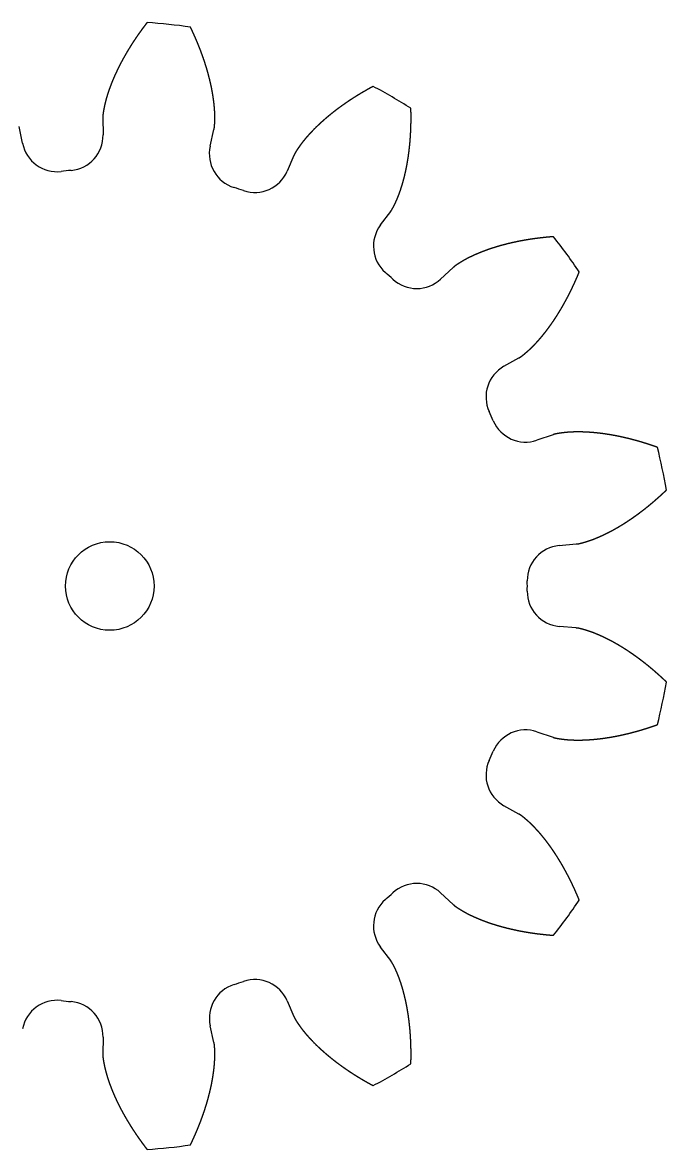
# Model space of a CAD drawing. Header units: millimetres. Extents: x -90 to 11, y -92 to 11.
# Drawn here: x -17.7 to 11.3, y -39.5 to 11.4 of the extents above; entities that cross this region are included whole.
import ezdxf

# ---------------------------------------------------------------- set-up
doc = ezdxf.new("R2010")
doc.units = ezdxf.units.MM
doc.layers.get('0').update_dxf_attribs({"linetype": 'CONTINUOUS'})

msp = doc.modelspace()

# ---------------------------------------------------------------- linework, layer by layer
for p, q in [((-17.721, 5.939), (-17.87, 6.694)), ((-14.098, 7.09), (-14.087, 6.321)), ((-9.25, 5.813), (-9.079, 6.563)), ((-5.472, 5.391), (-5.775, 4.684)), ((-1.563, 2.252), (-1.102, 2.867)), ((1.717, 0.329), (1.153, -0.193)), ((4.012, -4.128), (4.683, -3.753)), ((6.226, -7.218), (5.498, -7.466)), ((6.509, -12.224), (7.275, -12.154)), ((7.275, -15.947), (6.509, -15.878)), ((5.498, -20.635), (6.226, -20.883)), ((4.683, -24.348), (4.012, -23.973)), ((1.153, -27.908), (1.717, -28.431)), ((-1.102, -30.969), (-1.563, -30.353)), ((-5.775, -32.785), (-5.472, -33.492)), ((-9.079, -34.664), (-9.25, -33.914)), ((-14.087, -34.422), (-14.098, -35.191))]:
    msp.add_line(p, q)
msp.add_circle((-13.783, -14.051), 2)
for centre, radius, start, end in [((-13.783, -14.051), 25.5, 81.7877, 86.2123), ((-13.783, -14.051), 25.5, 57.7877, 62.2123), ((-15.674, 6.298), 1.587, -84.6898, 0.8245), ((-16.164, 6.247), 1.588, 191.1755, 276.6898), ((-7.702, 5.46), 1.588, 167.1755, 252.6898), ((-13.783, -14.051), 18.849, 95.3102, 96.6898), ((-7.234, 5.308), 1.588, 251.3102, 336.8245), ((-13.783, -14.051), 18.849, 71.3102, 72.6898), ((-0.292, 1.3), 1.587, 143.1755, 228.6898), ((-13.783, -14.051), 25.5, 33.7877, 38.2123), ((-13.783, -14.051), 18.849, 47.3102, 48.6898), ((0.074, 0.971), 1.588, 227.3102, 312.8245), ((4.786, -5.514), 1.587, 119.1755, 204.6898), ((-13.783, -14.051), 18.849, 23.3102, 24.6898), ((4.986, -5.964), 1.588, 203.3102, 288.8245), ((-13.783, -14.051), 25.5, 9.7877, 14.2123), ((6.652, -13.805), 1.588, 95.1755, 180.6898), ((-13.783, -14.051), 18.849, -0.6898, 0.6898), ((6.652, -14.297), 1.587, 179.3102, 264.8245), ((-13.783, -14.051), 25.5, 345.7877, 350.2123), ((4.986, -22.138), 1.588, 71.1755, 156.6898), ((-13.783, -14.051), 18.849, 335.3102, 336.6898), ((4.786, -22.587), 1.587, 155.3102, 240.8245), ((-13.783, -14.051), 18.849, 311.3102, 312.6898), ((0.074, -29.072), 1.588, 47.1755, 132.6898), ((-0.292, -29.402), 1.587, 131.3102, 216.8245), ((-13.783, -14.051), 25.5, 321.7877, 326.2123), ((-7.702, -33.562), 1.587, 107.3102, 192.8245), ((-13.783, -14.051), 18.849, 287.3102, 288.6898), ((-7.234, -33.41), 1.588, 23.1755, 108.6898), ((-16.164, -34.348), 1.588, 83.3102, 168.8245), ((-13.783, -14.051), 18.849, 263.3102, 264.6898), ((-15.674, -34.4), 1.587, -0.8245, 84.6898), ((-13.783, -14.051), 25.5, 297.7877, 302.2123), ((-13.783, -14.051), 25.5, 273.7877, 278.2123)]:
    msp.add_arc(centre, radius, start, end)
for points in [[(-12.098, 11.394), (-12.107, 11.382), (-12.125, 11.359), (-12.152, 11.325), (-12.187, 11.278), (-12.23, 11.221), (-12.274, 11.163), (-12.317, 11.104), (-12.359, 11.046), (-12.401, 10.988), (-12.443, 10.929), (-12.485, 10.871), (-12.526, 10.812), (-12.566, 10.753), (-12.607, 10.694), (-12.646, 10.635), (-12.686, 10.575), (-12.725, 10.516), (-12.764, 10.456), (-12.802, 10.397), (-12.84, 10.337), (-12.877, 10.277), (-12.914, 10.217), (-12.951, 10.157), (-12.987, 10.097), (-13.023, 10.036), (-13.058, 9.976), (-13.093, 9.915), (-13.128, 9.854), (-13.162, 9.794), (-13.195, 9.733), (-13.229, 9.672), (-13.261, 9.61), (-13.294, 9.549), (-13.325, 9.488), (-13.357, 9.426), (-13.388, 9.365), (-13.418, 9.303), (-13.448, 9.241), (-13.477, 9.179), (-13.506, 9.117), (-13.535, 9.055), (-13.563, 8.993), (-13.59, 8.931), (-13.617, 8.868), (-13.643, 8.806), (-13.669, 8.743), (-13.695, 8.681), (-13.719, 8.618), (-13.744, 8.555), (-13.767, 8.492), (-13.79, 8.429), (-13.813, 8.366), (-13.834, 8.303), (-13.856, 8.24), (-13.876, 8.177), (-13.896, 8.113), (-13.915, 8.05), (-13.934, 7.986), (-13.952, 7.923), (-13.969, 7.859), (-13.986, 7.795), (-14.001, 7.732), (-14.015, 7.668), (-14.029, 7.604), (-14.041, 7.54), (-14.054, 7.476), (-14.065, 7.411), (-14.076, 7.347), (-14.086, 7.283), (-14.093, 7.219), (-14.097, 7.168), (-14.098, 7.129), (-14.098, 7.103), (-14.098, 7.09)], [(-9.079, 6.563), (-9.076, 6.575), (-9.071, 6.6), (-9.064, 6.639), (-9.057, 6.69), (-9.051, 6.754), (-9.047, 6.819), (-9.044, 6.884), (-9.042, 6.949), (-9.041, 7.014), (-9.04, 7.079), (-9.04, 7.145), (-9.041, 7.21), (-9.042, 7.276), (-9.045, 7.342), (-9.049, 7.407), (-9.053, 7.473), (-9.058, 7.539), (-9.064, 7.605), (-9.07, 7.672), (-9.077, 7.738), (-9.085, 7.804), (-9.093, 7.87), (-9.102, 7.937), (-9.111, 8.003), (-9.121, 8.069), (-9.132, 8.136), (-9.143, 8.202), (-9.155, 8.269), (-9.167, 8.336), (-9.18, 8.402), (-9.193, 8.469), (-9.207, 8.535), (-9.221, 8.602), (-9.236, 8.669), (-9.252, 8.735), (-9.268, 8.802), (-9.284, 8.869), (-9.301, 8.935), (-9.318, 9.002), (-9.336, 9.069), (-9.355, 9.135), (-9.374, 9.202), (-9.393, 9.268), (-9.413, 9.335), (-9.433, 9.402), (-9.453, 9.468), (-9.475, 9.535), (-9.496, 9.601), (-9.518, 9.668), (-9.541, 9.734), (-9.564, 9.801), (-9.587, 9.867), (-9.611, 9.934), (-9.635, 10), (-9.659, 10.066), (-9.684, 10.133), (-9.71, 10.199), (-9.736, 10.265), (-9.762, 10.332), (-9.789, 10.398), (-9.816, 10.464), (-9.843, 10.53), (-9.871, 10.596), (-9.9, 10.662), (-9.928, 10.728), (-9.957, 10.794), (-9.987, 10.86), (-10.017, 10.925), (-10.047, 10.991), (-10.078, 11.057), (-10.103, 11.109), (-10.121, 11.149), (-10.134, 11.175), (-10.14, 11.188)], [(-1.895, 8.509), (-1.908, 8.502), (-1.933, 8.488), (-1.972, 8.467), (-2.023, 8.439), (-2.086, 8.404), (-2.149, 8.369), (-2.212, 8.333), (-2.274, 8.297), (-2.337, 8.261), (-2.399, 8.225), (-2.46, 8.188), (-2.522, 8.151), (-2.583, 8.114), (-2.644, 8.076), (-2.704, 8.038), (-2.764, 8), (-2.824, 7.962), (-2.884, 7.923), (-2.943, 7.884), (-3.002, 7.845), (-3.061, 7.805), (-3.119, 7.766), (-3.177, 7.726), (-3.234, 7.685), (-3.292, 7.645), (-3.348, 7.604), (-3.405, 7.563), (-3.461, 7.521), (-3.517, 7.48), (-3.573, 7.438), (-3.628, 7.395), (-3.683, 7.353), (-3.737, 7.31), (-3.791, 7.267), (-3.845, 7.223), (-3.898, 7.18), (-3.951, 7.136), (-4.003, 7.091), (-4.055, 7.047), (-4.107, 7.002), (-4.158, 6.957), (-4.209, 6.911), (-4.259, 6.866), (-4.309, 6.82), (-4.359, 6.773), (-4.408, 6.727), (-4.456, 6.68), (-4.505, 6.633), (-4.552, 6.585), (-4.599, 6.537), (-4.646, 6.489), (-4.692, 6.44), (-4.738, 6.392), (-4.783, 6.342), (-4.827, 6.293), (-4.871, 6.243), (-4.915, 6.193), (-4.958, 6.143), (-5, 6.092), (-5.042, 6.041), (-5.083, 5.989), (-5.123, 5.937), (-5.162, 5.885), (-5.2, 5.832), (-5.237, 5.778), (-5.275, 5.725), (-5.311, 5.671), (-5.347, 5.617), (-5.382, 5.562), (-5.415, 5.506), (-5.44, 5.461), (-5.456, 5.426), (-5.467, 5.402), (-5.472, 5.391)], [(-1.102, 2.867), (-1.094, 2.878), (-1.079, 2.899), (-1.057, 2.931), (-1.03, 2.974), (-0.998, 3.031), (-0.968, 3.088), (-0.939, 3.147), (-0.911, 3.205), (-0.883, 3.264), (-0.856, 3.324), (-0.829, 3.383), (-0.803, 3.443), (-0.778, 3.504), (-0.754, 3.565), (-0.73, 3.627), (-0.707, 3.689), (-0.685, 3.751), (-0.664, 3.814), (-0.642, 3.877), (-0.622, 3.94), (-0.602, 4.004), (-0.582, 4.068), (-0.563, 4.132), (-0.545, 4.196), (-0.527, 4.261), (-0.51, 4.326), (-0.493, 4.391), (-0.477, 4.457), (-0.461, 4.523), (-0.445, 4.589), (-0.431, 4.655), (-0.416, 4.722), (-0.402, 4.788), (-0.389, 4.855), (-0.376, 4.922), (-0.363, 4.99), (-0.351, 5.057), (-0.339, 5.125), (-0.328, 5.193), (-0.317, 5.261), (-0.307, 5.33), (-0.297, 5.398), (-0.288, 5.467), (-0.279, 5.536), (-0.27, 5.605), (-0.262, 5.674), (-0.254, 5.743), (-0.247, 5.813), (-0.24, 5.883), (-0.233, 5.953), (-0.227, 6.023), (-0.221, 6.093), (-0.216, 6.163), (-0.211, 6.234), (-0.207, 6.304), (-0.202, 6.375), (-0.199, 6.446), (-0.195, 6.517), (-0.193, 6.588), (-0.19, 6.659), (-0.188, 6.731), (-0.186, 6.802), (-0.185, 6.874), (-0.184, 6.946), (-0.183, 7.018), (-0.183, 7.09), (-0.183, 7.162), (-0.184, 7.234), (-0.185, 7.307), (-0.186, 7.379), (-0.187, 7.437), (-0.189, 7.481), (-0.189, 7.51), (-0.19, 7.524)], [(6.253, 1.723), (6.239, 1.722), (6.21, 1.72), (6.166, 1.716), (6.108, 1.712), (6.036, 1.705), (5.964, 1.699), (5.892, 1.692), (5.82, 1.684), (5.749, 1.677), (5.677, 1.669), (5.606, 1.66), (5.535, 1.651), (5.464, 1.642), (5.393, 1.633), (5.322, 1.623), (5.252, 1.612), (5.182, 1.601), (5.111, 1.59), (5.042, 1.579), (4.972, 1.567), (4.902, 1.555), (4.833, 1.542), (4.764, 1.529), (4.695, 1.516), (4.626, 1.502), (4.557, 1.488), (4.489, 1.473), (4.42, 1.458), (4.352, 1.443), (4.285, 1.427), (4.217, 1.411), (4.15, 1.394), (4.083, 1.377), (4.016, 1.36), (3.949, 1.342), (3.883, 1.324), (3.816, 1.305), (3.751, 1.286), (3.685, 1.266), (3.619, 1.246), (3.554, 1.226), (3.489, 1.205), (3.425, 1.184), (3.36, 1.162), (3.296, 1.14), (3.233, 1.117), (3.169, 1.094), (3.106, 1.071), (3.043, 1.047), (2.98, 1.022), (2.918, 0.997), (2.856, 0.971), (2.795, 0.945), (2.734, 0.919), (2.673, 0.892), (2.612, 0.864), (2.552, 0.836), (2.493, 0.807), (2.433, 0.778), (2.374, 0.749), (2.316, 0.718), (2.258, 0.687), (2.201, 0.655), (2.145, 0.622), (2.089, 0.588), (2.033, 0.554), (1.978, 0.52), (1.923, 0.485), (1.869, 0.45), (1.816, 0.412), (1.775, 0.381), (1.746, 0.356), (1.726, 0.338), (1.717, 0.329)], [(4.683, -3.753), (4.694, -3.747), (4.717, -3.734), (4.75, -3.714), (4.793, -3.685), (4.844, -3.646), (4.895, -3.606), (4.945, -3.564), (4.995, -3.522), (5.044, -3.479), (5.093, -3.436), (5.142, -3.393), (5.19, -3.349), (5.238, -3.303), (5.285, -3.257), (5.331, -3.211), (5.377, -3.163), (5.423, -3.115), (5.468, -3.067), (5.513, -3.018), (5.558, -2.968), (5.602, -2.918), (5.646, -2.868), (5.689, -2.817), (5.732, -2.766), (5.775, -2.714), (5.817, -2.661), (5.859, -2.608), (5.901, -2.555), (5.942, -2.502), (5.983, -2.447), (6.023, -2.393), (6.064, -2.338), (6.103, -2.283), (6.143, -2.227), (6.182, -2.171), (6.221, -2.115), (6.26, -2.058), (6.298, -2.001), (6.336, -1.943), (6.373, -1.885), (6.411, -1.827), (6.447, -1.768), (6.484, -1.71), (6.52, -1.65), (6.556, -1.591), (6.592, -1.531), (6.627, -1.471), (6.662, -1.41), (6.697, -1.349), (6.731, -1.288), (6.766, -1.226), (6.799, -1.165), (6.833, -1.103), (6.866, -1.04), (6.899, -0.977), (6.931, -0.914), (6.964, -0.851), (6.995, -0.788), (7.027, -0.724), (7.058, -0.66), (7.089, -0.595), (7.12, -0.531), (7.151, -0.466), (7.181, -0.401), (7.21, -0.335), (7.24, -0.269), (7.269, -0.203), (7.298, -0.137), (7.326, -0.071), (7.355, -0.004), (7.377, 0.05), (7.394, 0.09), (7.405, 0.117), (7.41, 0.13)], [(10.937, -7.79), (10.923, -7.785), (10.896, -7.775), (10.855, -7.761), (10.8, -7.741), (10.731, -7.718), (10.663, -7.695), (10.594, -7.672), (10.526, -7.649), (10.457, -7.627), (10.388, -7.606), (10.32, -7.584), (10.251, -7.563), (10.183, -7.543), (10.114, -7.523), (10.046, -7.503), (9.977, -7.484), (9.908, -7.465), (9.84, -7.447), (9.771, -7.429), (9.703, -7.411), (9.634, -7.394), (9.566, -7.378), (9.497, -7.361), (9.428, -7.346), (9.36, -7.33), (9.292, -7.315), (9.223, -7.301), (9.155, -7.287), (9.086, -7.273), (9.018, -7.26), (8.95, -7.247), (8.881, -7.235), (8.813, -7.223), (8.745, -7.212), (8.677, -7.201), (8.609, -7.191), (8.541, -7.181), (8.473, -7.172), (8.405, -7.163), (8.337, -7.154), (8.269, -7.146), (8.201, -7.139), (8.133, -7.132), (8.066, -7.126), (7.998, -7.12), (7.931, -7.115), (7.863, -7.11), (7.796, -7.106), (7.729, -7.102), (7.662, -7.099), (7.595, -7.097), (7.528, -7.095), (7.461, -7.094), (7.394, -7.093), (7.328, -7.093), (7.261, -7.094), (7.195, -7.095), (7.129, -7.097), (7.063, -7.099), (6.997, -7.103), (6.931, -7.107), (6.866, -7.112), (6.801, -7.118), (6.736, -7.125), (6.671, -7.133), (6.606, -7.141), (6.542, -7.15), (6.477, -7.159), (6.413, -7.17), (6.35, -7.183), (6.3, -7.195), (6.263, -7.206), (6.238, -7.214), (6.226, -7.218)], [(7.275, -12.154), (7.288, -12.153), (7.314, -12.15), (7.352, -12.145), (7.403, -12.136), (7.466, -12.122), (7.529, -12.106), (7.591, -12.088), (7.654, -12.07), (7.716, -12.051), (7.779, -12.032), (7.841, -12.012), (7.903, -11.991), (7.965, -11.969), (8.026, -11.946), (8.088, -11.922), (8.149, -11.898), (8.21, -11.872), (8.272, -11.846), (8.333, -11.82), (8.393, -11.793), (8.454, -11.765), (8.515, -11.737), (8.575, -11.708), (8.635, -11.679), (8.695, -11.649), (8.755, -11.618), (8.815, -11.587), (8.875, -11.555), (8.934, -11.523), (8.993, -11.49), (9.053, -11.457), (9.112, -11.423), (9.171, -11.389), (9.229, -11.354), (9.288, -11.319), (9.346, -11.283), (9.405, -11.247), (9.463, -11.21), (9.521, -11.173), (9.579, -11.135), (9.637, -11.097), (9.694, -11.059), (9.752, -11.02), (9.809, -10.98), (9.866, -10.941), (9.923, -10.9), (9.98, -10.86), (10.036, -10.819), (10.093, -10.777), (10.149, -10.735), (10.205, -10.693), (10.261, -10.65), (10.317, -10.607), (10.373, -10.564), (10.428, -10.52), (10.483, -10.475), (10.539, -10.431), (10.594, -10.386), (10.648, -10.34), (10.703, -10.294), (10.758, -10.248), (10.812, -10.201), (10.866, -10.155), (10.92, -10.107), (10.974, -10.06), (11.028, -10.011), (11.081, -9.963), (11.135, -9.914), (11.188, -9.865), (11.241, -9.816), (11.283, -9.776), (11.314, -9.746), (11.336, -9.726), (11.346, -9.716)], [(11.346, -18.386), (11.336, -18.376), (11.314, -18.355), (11.283, -18.325), (11.241, -18.286), (11.188, -18.236), (11.135, -18.187), (11.081, -18.138), (11.028, -18.09), (10.974, -18.042), (10.92, -17.994), (10.866, -17.947), (10.812, -17.9), (10.758, -17.853), (10.703, -17.807), (10.648, -17.761), (10.594, -17.716), (10.539, -17.671), (10.483, -17.626), (10.428, -17.582), (10.373, -17.538), (10.317, -17.494), (10.261, -17.451), (10.205, -17.408), (10.149, -17.366), (10.093, -17.324), (10.036, -17.283), (9.98, -17.242), (9.923, -17.201), (9.866, -17.161), (9.809, -17.121), (9.752, -17.082), (9.694, -17.043), (9.637, -17.004), (9.579, -16.966), (9.521, -16.928), (9.463, -16.891), (9.405, -16.855), (9.346, -16.818), (9.288, -16.783), (9.229, -16.747), (9.171, -16.713), (9.112, -16.678), (9.053, -16.645), (8.993, -16.611), (8.934, -16.578), (8.875, -16.546), (8.815, -16.514), (8.755, -16.483), (8.695, -16.453), (8.635, -16.423), (8.575, -16.393), (8.515, -16.364), (8.454, -16.336), (8.393, -16.308), (8.333, -16.281), (8.272, -16.255), (8.21, -16.229), (8.149, -16.204), (8.088, -16.179), (8.026, -16.155), (7.965, -16.132), (7.903, -16.11), (7.841, -16.09), (7.779, -16.07), (7.716, -16.05), (7.654, -16.032), (7.591, -16.013), (7.529, -15.996), (7.466, -15.979), (7.403, -15.965), (7.352, -15.956), (7.314, -15.951), (7.288, -15.948), (7.275, -15.947)], [(6.226, -20.883), (6.238, -20.887), (6.263, -20.895), (6.3, -20.906), (6.35, -20.919), (6.413, -20.931), (6.477, -20.942), (6.542, -20.951), (6.606, -20.96), (6.671, -20.968), (6.736, -20.976), (6.801, -20.983), (6.866, -20.989), (6.931, -20.994), (6.997, -20.999), (7.063, -21.002), (7.129, -21.004), (7.195, -21.006), (7.261, -21.007), (7.328, -21.008), (7.394, -21.008), (7.461, -21.007), (7.528, -21.006), (7.595, -21.004), (7.662, -21.002), (7.729, -20.999), (7.796, -20.995), (7.863, -20.991), (7.931, -20.986), (7.998, -20.981), (8.066, -20.975), (8.133, -20.969), (8.201, -20.962), (8.269, -20.955), (8.337, -20.947), (8.405, -20.939), (8.473, -20.93), (8.541, -20.92), (8.609, -20.91), (8.677, -20.9), (8.745, -20.889), (8.813, -20.878), (8.881, -20.866), (8.95, -20.854), (9.018, -20.841), (9.086, -20.828), (9.155, -20.815), (9.223, -20.801), (9.292, -20.786), (9.36, -20.771), (9.428, -20.756), (9.497, -20.74), (9.566, -20.724), (9.634, -20.707), (9.703, -20.69), (9.771, -20.672), (9.84, -20.654), (9.908, -20.636), (9.977, -20.617), (10.046, -20.598), (10.114, -20.578), (10.183, -20.558), (10.251, -20.538), (10.32, -20.517), (10.388, -20.496), (10.457, -20.474), (10.526, -20.452), (10.594, -20.43), (10.663, -20.407), (10.731, -20.383), (10.8, -20.36), (10.855, -20.341), (10.896, -20.326), (10.923, -20.316), (10.937, -20.311)], [(7.41, -28.232), (7.405, -28.218), (7.394, -28.191), (7.377, -28.151), (7.355, -28.097), (7.326, -28.031), (7.298, -27.964), (7.269, -27.898), (7.24, -27.832), (7.21, -27.766), (7.181, -27.701), (7.151, -27.636), (7.12, -27.571), (7.089, -27.506), (7.058, -27.442), (7.027, -27.377), (6.995, -27.314), (6.964, -27.25), (6.931, -27.187), (6.899, -27.124), (6.866, -27.061), (6.833, -26.999), (6.799, -26.937), (6.766, -26.875), (6.731, -26.813), (6.697, -26.752), (6.662, -26.691), (6.627, -26.631), (6.592, -26.571), (6.556, -26.511), (6.52, -26.451), (6.484, -26.392), (6.447, -26.333), (6.411, -26.274), (6.373, -26.216), (6.336, -26.158), (6.298, -26.101), (6.26, -26.043), (6.221, -25.987), (6.182, -25.93), (6.143, -25.874), (6.103, -25.818), (6.064, -25.763), (6.023, -25.708), (5.983, -25.654), (5.942, -25.6), (5.901, -25.546), (5.859, -25.493), (5.817, -25.44), (5.775, -25.388), (5.732, -25.336), (5.689, -25.284), (5.646, -25.233), (5.602, -25.183), (5.558, -25.133), (5.513, -25.084), (5.468, -25.035), (5.423, -24.986), (5.377, -24.938), (5.331, -24.891), (5.285, -24.844), (5.238, -24.798), (5.19, -24.753), (5.142, -24.708), (5.093, -24.665), (5.044, -24.622), (4.995, -24.579), (4.945, -24.537), (4.895, -24.496), (4.844, -24.455), (4.793, -24.417), (4.75, -24.388), (4.717, -24.367), (4.694, -24.354), (4.683, -24.348)], [(1.717, -28.431), (1.726, -28.44), (1.746, -28.457), (1.775, -28.482), (1.816, -28.514), (1.869, -28.551), (1.923, -28.587), (1.978, -28.621), (2.033, -28.656), (2.089, -28.689), (2.145, -28.723), (2.201, -28.756), (2.258, -28.788), (2.316, -28.819), (2.374, -28.85), (2.433, -28.88), (2.493, -28.909), (2.552, -28.937), (2.612, -28.965), (2.673, -28.993), (2.734, -29.02), (2.795, -29.047), (2.856, -29.073), (2.918, -29.098), (2.98, -29.123), (3.043, -29.148), (3.106, -29.172), (3.169, -29.195), (3.233, -29.218), (3.296, -29.241), (3.36, -29.263), (3.425, -29.285), (3.489, -29.306), (3.554, -29.327), (3.619, -29.348), (3.685, -29.368), (3.751, -29.387), (3.816, -29.406), (3.883, -29.425), (3.949, -29.443), (4.016, -29.461), (4.083, -29.478), (4.15, -29.495), (4.217, -29.512), (4.285, -29.528), (4.352, -29.544), (4.42, -29.559), (4.489, -29.574), (4.557, -29.589), (4.626, -29.603), (4.695, -29.617), (4.764, -29.63), (4.833, -29.643), (4.902, -29.656), (4.972, -29.668), (5.042, -29.68), (5.111, -29.692), (5.182, -29.703), (5.252, -29.713), (5.322, -29.724), (5.393, -29.734), (5.464, -29.743), (5.535, -29.753), (5.606, -29.761), (5.677, -29.77), (5.749, -29.778), (5.82, -29.786), (5.892, -29.793), (5.964, -29.8), (6.036, -29.807), (6.108, -29.813), (6.166, -29.818), (6.21, -29.821), (6.239, -29.823), (6.253, -29.824)], [(-0.19, -35.626), (-0.189, -35.611), (-0.189, -35.582), (-0.187, -35.538), (-0.186, -35.48), (-0.185, -35.408), (-0.184, -35.336), (-0.183, -35.263), (-0.183, -35.191), (-0.183, -35.119), (-0.184, -35.047), (-0.185, -34.975), (-0.186, -34.904), (-0.188, -34.832), (-0.19, -34.761), (-0.193, -34.689), (-0.195, -34.618), (-0.199, -34.547), (-0.202, -34.476), (-0.207, -34.406), (-0.211, -34.335), (-0.216, -34.264), (-0.221, -34.194), (-0.227, -34.124), (-0.233, -34.054), (-0.24, -33.984), (-0.247, -33.914), (-0.254, -33.845), (-0.262, -33.775), (-0.27, -33.706), (-0.279, -33.637), (-0.288, -33.568), (-0.297, -33.499), (-0.307, -33.431), (-0.317, -33.363), (-0.328, -33.294), (-0.339, -33.226), (-0.351, -33.159), (-0.363, -33.091), (-0.376, -33.024), (-0.389, -32.956), (-0.402, -32.89), (-0.416, -32.823), (-0.431, -32.756), (-0.445, -32.69), (-0.461, -32.624), (-0.477, -32.558), (-0.493, -32.493), (-0.51, -32.427), (-0.527, -32.362), (-0.545, -32.298), (-0.563, -32.233), (-0.582, -32.169), (-0.602, -32.105), (-0.622, -32.041), (-0.642, -31.978), (-0.664, -31.915), (-0.685, -31.852), (-0.707, -31.79), (-0.73, -31.728), (-0.754, -31.666), (-0.778, -31.605), (-0.803, -31.544), (-0.829, -31.484), (-0.856, -31.425), (-0.883, -31.366), (-0.911, -31.307), (-0.939, -31.248), (-0.968, -31.19), (-0.998, -31.132), (-1.03, -31.076), (-1.057, -31.032), (-1.079, -31), (-1.094, -30.979), (-1.102, -30.969)], [(-5.472, -33.492), (-5.467, -33.504), (-5.456, -33.527), (-5.44, -33.562), (-5.415, -33.608), (-5.382, -33.663), (-5.347, -33.718), (-5.311, -33.772), (-5.275, -33.826), (-5.237, -33.879), (-5.2, -33.933), (-5.162, -33.986), (-5.123, -34.038), (-5.083, -34.091), (-5.042, -34.142), (-5, -34.193), (-4.958, -34.244), (-4.915, -34.294), (-4.871, -34.344), (-4.827, -34.394), (-4.783, -34.444), (-4.738, -34.493), (-4.692, -34.542), (-4.646, -34.59), (-4.599, -34.638), (-4.552, -34.686), (-4.505, -34.734), (-4.456, -34.781), (-4.408, -34.828), (-4.359, -34.875), (-4.309, -34.921), (-4.259, -34.967), (-4.209, -35.013), (-4.158, -35.058), (-4.107, -35.103), (-4.055, -35.148), (-4.003, -35.193), (-3.951, -35.237), (-3.898, -35.281), (-3.845, -35.325), (-3.791, -35.368), (-3.737, -35.411), (-3.683, -35.454), (-3.628, -35.497), (-3.573, -35.539), (-3.517, -35.581), (-3.461, -35.623), (-3.405, -35.664), (-3.348, -35.705), (-3.292, -35.746), (-3.234, -35.787), (-3.177, -35.827), (-3.119, -35.867), (-3.061, -35.907), (-3.002, -35.946), (-2.943, -35.985), (-2.884, -36.024), (-2.824, -36.063), (-2.764, -36.101), (-2.704, -36.14), (-2.644, -36.177), (-2.583, -36.215), (-2.522, -36.252), (-2.46, -36.289), (-2.399, -36.326), (-2.337, -36.362), (-2.274, -36.399), (-2.212, -36.435), (-2.149, -36.47), (-2.086, -36.506), (-2.023, -36.541), (-1.972, -36.569), (-1.933, -36.589), (-1.908, -36.603), (-1.895, -36.61)], [(-10.14, -39.289), (-10.134, -39.276), (-10.121, -39.25), (-10.103, -39.21), (-10.078, -39.158), (-10.047, -39.092), (-10.017, -39.027), (-9.987, -38.961), (-9.957, -38.895), (-9.928, -38.829), (-9.9, -38.763), (-9.871, -38.697), (-9.843, -38.631), (-9.816, -38.565), (-9.789, -38.499), (-9.762, -38.433), (-9.736, -38.367), (-9.71, -38.3), (-9.684, -38.234), (-9.659, -38.168), (-9.635, -38.101), (-9.611, -38.035), (-9.587, -37.969), (-9.564, -37.902), (-9.541, -37.836), (-9.518, -37.769), (-9.496, -37.703), (-9.475, -37.636), (-9.453, -37.57), (-9.433, -37.503), (-9.413, -37.436), (-9.393, -37.37), (-9.374, -37.303), (-9.355, -37.236), (-9.336, -37.17), (-9.318, -37.103), (-9.301, -37.036), (-9.284, -36.97), (-9.268, -36.903), (-9.252, -36.837), (-9.236, -36.77), (-9.221, -36.703), (-9.207, -36.637), (-9.193, -36.57), (-9.18, -36.503), (-9.167, -36.437), (-9.155, -36.37), (-9.143, -36.304), (-9.132, -36.237), (-9.121, -36.171), (-9.111, -36.104), (-9.102, -36.038), (-9.093, -35.972), (-9.085, -35.905), (-9.077, -35.839), (-9.07, -35.773), (-9.064, -35.707), (-9.058, -35.641), (-9.053, -35.575), (-9.049, -35.509), (-9.045, -35.443), (-9.042, -35.377), (-9.041, -35.311), (-9.04, -35.246), (-9.04, -35.181), (-9.041, -35.115), (-9.042, -35.05), (-9.044, -34.985), (-9.047, -34.92), (-9.051, -34.855), (-9.057, -34.791), (-9.064, -34.74), (-9.071, -34.702), (-9.076, -34.676), (-9.079, -34.664)], [(-14.098, -35.191), (-14.098, -35.204), (-14.098, -35.23), (-14.097, -35.269), (-14.093, -35.32), (-14.086, -35.385), (-14.076, -35.449), (-14.065, -35.513), (-14.054, -35.577), (-14.041, -35.641), (-14.029, -35.705), (-14.015, -35.769), (-14.001, -35.833), (-13.986, -35.897), (-13.969, -35.96), (-13.952, -36.024), (-13.934, -36.088), (-13.915, -36.151), (-13.896, -36.215), (-13.876, -36.278), (-13.856, -36.341), (-13.834, -36.405), (-13.813, -36.468), (-13.79, -36.531), (-13.767, -36.594), (-13.744, -36.657), (-13.719, -36.719), (-13.695, -36.782), (-13.669, -36.845), (-13.643, -36.907), (-13.617, -36.97), (-13.59, -37.032), (-13.563, -37.094), (-13.535, -37.157), (-13.506, -37.219), (-13.477, -37.281), (-13.448, -37.343), (-13.418, -37.404), (-13.388, -37.466), (-13.357, -37.528), (-13.325, -37.589), (-13.294, -37.65), (-13.261, -37.712), (-13.229, -37.773), (-13.195, -37.834), (-13.162, -37.895), (-13.128, -37.956), (-13.093, -38.016), (-13.058, -38.077), (-13.023, -38.138), (-12.987, -38.198), (-12.951, -38.258), (-12.914, -38.318), (-12.877, -38.378), (-12.84, -38.438), (-12.802, -38.498), (-12.764, -38.558), (-12.725, -38.617), (-12.686, -38.677), (-12.646, -38.736), (-12.607, -38.795), (-12.566, -38.854), (-12.526, -38.913), (-12.485, -38.972), (-12.443, -39.031), (-12.401, -39.089), (-12.359, -39.147), (-12.317, -39.206), (-12.274, -39.264), (-12.23, -39.322), (-12.187, -39.38), (-12.152, -39.426), (-12.125, -39.46), (-12.107, -39.483), (-12.098, -39.495)]]:
    msp.add_open_spline(points, degree=5)

doc.saveas('drawing.dxf')
